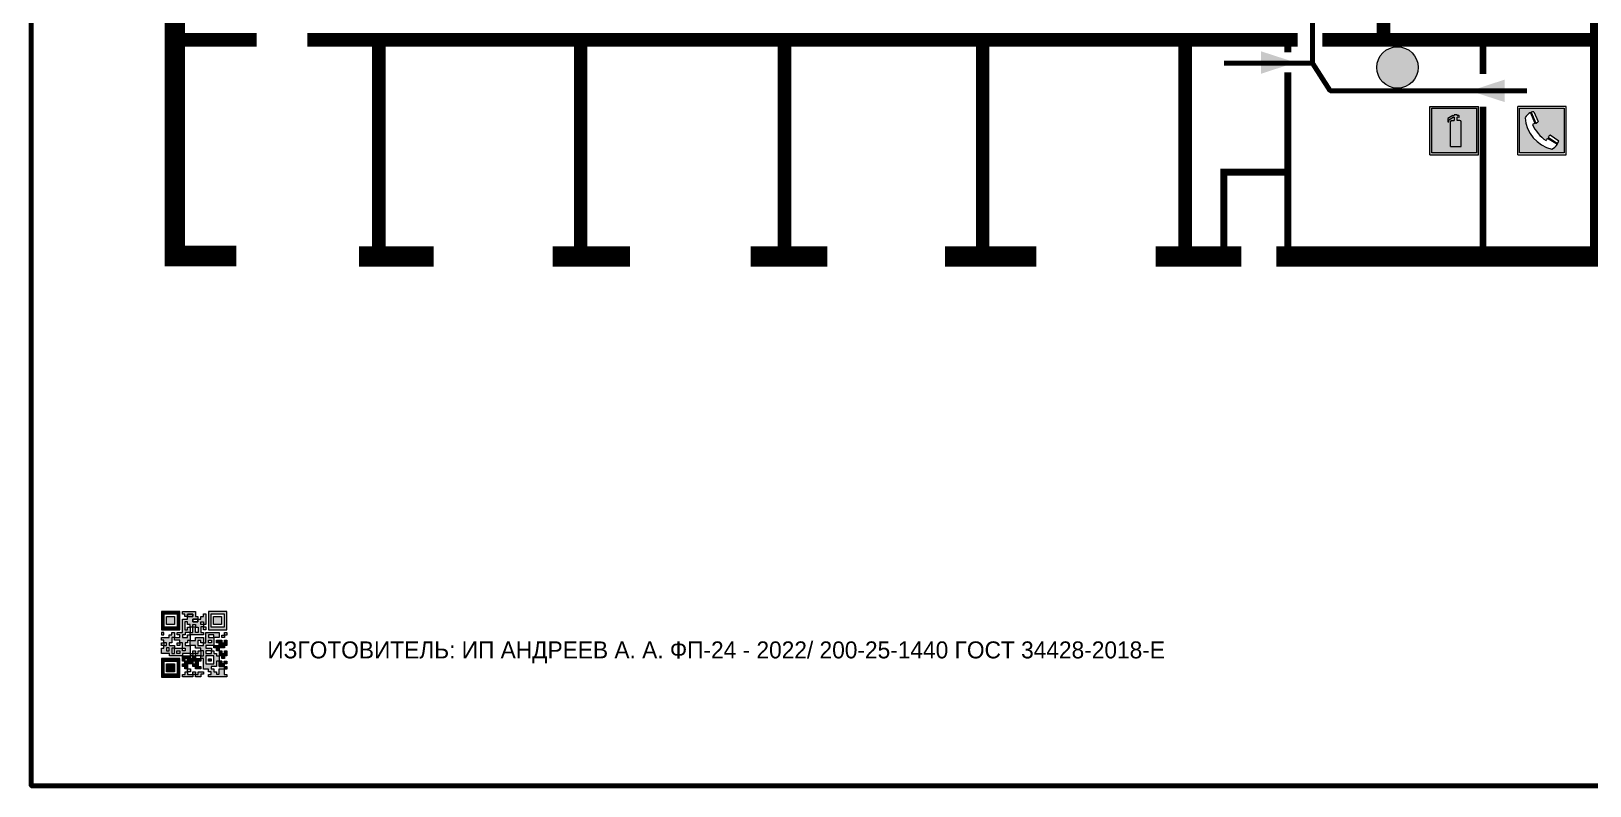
# Model space of a CAD drawing. Header units: millimetres. Extents: x 13114 to 67229, y 22859 to 38520.
# Drawn here: x 17158.6 to 17415.8, y 30104.1 to 30228.5 of the extents above; entities that cross this region are included whole.
import ezdxf

# ---------------------------------------------------------------- set-up
doc = ezdxf.new("R2010")
doc.units = ezdxf.units.MM
doc.layers.add('План_Штампы', color=7, linetype='Continuous')
doc.styles.add('обычный', font='arial.ttf')

# ---------------------------------------------------------------- blocks, each defined once
blk = doc.blocks.new('QR')
at = {"lineweight": 0}
h = blk.add_hatch(color=256, dxfattribs=at)
h.dxf.hatch_style = 1
h.paths.add_polyline_path([(9241.16, 2687.38), (9242.01, 2687.38), (9242.01, 2687.83), (9241.59, 2687.83), (9241.59, 2688.68), (9239.45, 2688.68), (9239.45, 2688.25), (9239.86, 2688.25), (9239.86, 2687.83), (9240.29, 2687.83), (9240.29, 2688.25), (9241.16, 2688.25), (9241.16, 2687.83), (9240.29, 2687.83), (9240.29, 2687.38), (9239.45, 2687.38), (9239.45, 2685.22), (9238.57, 2685.22), (9238.57, 2684.8), (9239.02, 2684.8), (9239.02, 2684.37), (9238.13, 2684.37), (9238.13, 2683.92), (9239.02, 2683.92), (9239.02, 2683.5), (9239.44, 2683.5), (9239.44, 2682.64), (9239.87, 2682.64), (9239.87, 2682.18), (9239.44, 2682.18), (9239.44, 2682.64), (9238.13, 2682.64), (9238.13, 2681.76), (9237.71, 2681.76), (9237.71, 2682.64), (9238.13, 2682.64), (9238.13, 2683.07), (9237.27, 2683.07), (9237.27, 2683.51), (9237.71, 2683.51), (9237.71, 2684.37), (9238.13, 2684.37), (9238.13, 2685.22), (9237.71, 2685.22), (9237.71, 2684.8), (9237.28, 2684.8), (9237.28, 2684.38), (9235.98, 2684.38), (9235.98, 2683.92), (9236.4, 2683.92), (9236.4, 2683.49), (9236.84, 2683.49), (9236.84, 2683.07), (9236.4, 2683.07), (9236.4, 2682.64), (9235.98, 2682.64), (9235.98, 2681.76), (9237.29, 2681.76), (9237.29, 2681.33), (9239.43, 2681.33), (9239.43, 2681.76), (9240.74, 2681.76), (9240.74, 2683.05), (9239.87, 2683.05), (9239.87, 2683.5), (9240.29, 2683.5), (9240.29, 2683.91), (9240.74, 2683.91), (9240.74, 2684.81), (9240.29, 2684.81), (9240.29, 2684.79), (9240.29, 2684.37), (9239.45, 2684.37), (9239.45, 2684.8), (9239.87, 2684.8), (9239.87, 2685.21), (9240.74, 2685.21), (9240.74, 2686.1), (9240.29, 2686.1), (9240.29, 2685.64), (9239.86, 2685.64), (9239.86, 2686.95), (9240.29, 2686.95), (9240.29, 2686.52), (9240.74, 2686.52), (9240.74, 2686.1), (9241.16, 2686.1), (9241.16, 2686.53), (9241.59, 2686.53), (9241.59, 2686.1), (9242.02, 2686.1), (9242.02, 2685.21), (9241.59, 2685.21), (9241.59, 2686.1), (9241.16, 2686.1), (9241.16, 2685.21), (9240.74, 2685.21), (9240.74, 2684.81), (9242.89, 2684.81), (9242.89, 2685.22), (9242.47, 2685.22), (9242.47, 2686.11), (9242.89, 2686.11), (9242.89, 2686.52), (9242.46, 2686.52), (9242.46, 2686.95), (9242.89, 2686.95), (9242.89, 2686.52), (9243.32, 2686.52), (9243.32, 2688.26), (9242.9, 2688.26), (9242.9, 2687.83), (9242.47, 2687.83), (9242.47, 2687.38), (9242.01, 2687.38), (9242.01, 2686.94), (9241.16, 2686.94)])
h.paths.add_polyline_path([(9239.02, 2682.18), (9239.02, 2681.76), (9238.54, 2681.76), (9238.54, 2682.18)], flags=16)
h.paths.add_polyline_path([(9237.27, 2682.65), (9237.27, 2682.19), (9236.83, 2682.19), (9236.83, 2682.65)], flags=16)
h = blk.add_hatch(color=256, dxfattribs=at)
h.dxf.hatch_style = 1
h.paths.add_polyline_path([(9238.15, 2687.83), (9236.83, 2687.83), (9236.83, 2686.52), (9238.15, 2686.52)], flags=0)
h.paths.add_polyline_path([(9239.01, 2685.65), (9239.01, 2688.68), (9235.98, 2688.68), (9235.98, 2685.65)])
h.paths.add_polyline_path([(9236.41, 2686.1), (9236.41, 2688.26), (9238.56, 2688.26), (9238.56, 2686.1)], flags=16)
h.paths.add_polyline_path([(9236.83, 2686.52), (9236.83, 2687.83), (9238.15, 2687.83), (9238.15, 2686.52)], flags=0)
h = blk.add_hatch(color=256, dxfattribs=at)
h.dxf.hatch_style = 1
h.paths.add_polyline_path([(9238.15, 2686.52), (9238.15, 2687.83), (9236.83, 2687.83), (9236.83, 2686.52)])
h.paths.add_polyline_path([(9245.91, 2686.52), (9245.91, 2687.83), (9244.59, 2687.83), (9244.59, 2686.52)], flags=0)
h.paths.add_polyline_path([(9246.77, 2685.65), (9246.77, 2688.68), (9243.74, 2688.68), (9243.74, 2685.65)])
h.paths.add_polyline_path([(9244.17, 2686.1), (9244.17, 2688.26), (9246.32, 2688.26), (9246.32, 2686.1)], flags=16)
h.paths.add_polyline_path([(9244.59, 2686.52), (9244.59, 2687.83), (9245.91, 2687.83), (9245.91, 2686.52)], flags=0)
h = blk.add_hatch(color=256, dxfattribs=at)
h.dxf.hatch_style = 1
h.paths.add_polyline_path([(9240.75, 2681.76), (9240.75, 2681.35), (9241.17, 2681.35), (9241.17, 2681.76)])
h.paths.add_polyline_path([(9241.6, 2682.18), (9241.17, 2682.18), (9241.17, 2681.76), (9241.6, 2681.76)])
h.paths.add_polyline_path([(9242.47, 2681.34), (9242.47, 2682.19), (9242.02, 2682.19), (9242.02, 2681.76), (9241.6, 2681.76), (9241.6, 2681.34)])
h.paths.add_polyline_path([(9239.87, 2678.3), (9239.44, 2678.3), (9239.44, 2677.89), (9241.17, 2677.89), (9241.17, 2678.3), (9240.28, 2678.3), (9240.28, 2678.73), (9239.87, 2678.73)])
h.paths.add_polyline_path([(9240.75, 2678.73), (9240.75, 2679.19), (9240.28, 2679.19), (9240.28, 2678.73)])
h.paths.add_polyline_path([(9241.6, 2678.73), (9241.17, 2678.73), (9241.17, 2678.3), (9241.6, 2678.3)])
h.paths.add_polyline_path([(9242.02, 2678.3), (9241.6, 2678.3), (9241.6, 2677.89), (9242.48, 2677.89), (9242.48, 2678.31), (9242.9, 2678.31), (9242.9, 2678.73), (9242.02, 2678.73)])
h.paths.add_polyline_path([(9246.36, 2684.37), (9246.36, 2684.79), (9245.93, 2684.79), (9245.93, 2684.37)])
h.paths.add_polyline_path([(9246.78, 2685.2), (9246.36, 2685.2), (9246.36, 2684.79), (9246.78, 2684.79)])
h.paths.add_polyline_path([(9245.91, 2687.83), (9244.59, 2687.83), (9244.59, 2686.52), (9245.91, 2686.52)])
h = blk.add_hatch(color=256, dxfattribs=at)
h.dxf.hatch_style = 1
h.paths.add_polyline_path([(9243.32, 2686.11), (9242.89, 2686.11), (9242.89, 2685.64), (9243.32, 2685.64)])
h.paths.add_polyline_path([(9239.02, 2683.07), (9239.02, 2683.5), (9238.56, 2683.5), (9238.56, 2683.07)])
h.paths.add_polyline_path([(9236.4, 2684.8), (9236.4, 2685.22), (9235.98, 2685.22), (9235.98, 2684.8)])
h.paths.add_polyline_path([(9236.4, 2683.07), (9236.4, 2683.49), (9235.98, 2683.49), (9235.98, 2683.07)])
h = blk.add_hatch(color=256, dxfattribs=at)
h.dxf.hatch_style = 1
h.paths.add_polyline_path([(9243.32, 2682.64), (9243.32, 2683.07), (9244.62, 2683.07), (9244.62, 2684.37), (9243.74, 2684.37), (9243.74, 2684.8), (9244.62, 2684.8), (9244.62, 2684.37), (9245.48, 2684.37), (9245.48, 2685.22), (9243.32, 2685.22), (9243.32, 2683.5), (9242.89, 2683.5), (9242.89, 2683.06), (9242.01, 2683.06), (9242.01, 2683.91), (9242.47, 2683.91), (9242.47, 2683.5), (9242.89, 2683.5), (9242.89, 2684.38), (9241.59, 2684.38), (9241.59, 2683.91), (9240.74, 2683.91), (9240.74, 2683.05), (9241.59, 2683.05), (9241.59, 2682.64), (9242.47, 2682.64), (9242.47, 2682.19), (9242.91, 2682.19), (9242.91, 2681.34), (9242.48, 2681.34), (9242.48, 2680.91), (9242.91, 2680.91), (9242.91, 2679.17), (9243.75, 2679.17), (9243.75, 2678.73), (9244.2, 2678.73), (9244.2, 2678.3), (9243.75, 2678.3), (9243.75, 2677.88), (9246.78, 2677.88), (9246.78, 2678.3), (9246.35, 2678.3), (9246.35, 2679.19), (9245.48, 2679.19), (9245.48, 2678.31), (9245.05, 2678.31), (9245.05, 2678.73), (9244.62, 2678.73), (9244.62, 2679.19), (9244.2, 2679.19), (9244.2, 2679.61), (9245.05, 2679.61), (9245.05, 2680.46), (9245.48, 2680.46), (9245.48, 2681.34), (9245.04, 2681.34), (9245.04, 2681.76), (9244.63, 2681.76), (9244.63, 2682.19), (9244.21, 2682.19), (9244.21, 2681.76), (9243.32, 2681.76), (9243.32, 2682.19), (9244.21, 2682.19), (9244.21, 2682.64)])
h.paths.add_polyline_path([(9243.75, 2683.49), (9243.75, 2683.92), (9244.21, 2683.92), (9244.21, 2683.49)], flags=16)
h.paths.add_polyline_path([(9243.32, 2681.34), (9244.63, 2681.34), (9244.63, 2680.04), (9243.32, 2680.04)], flags=16)
h.paths.add_polyline_path([(9243.76, 2680.89), (9244.18, 2680.89), (9244.18, 2680.48), (9243.76, 2680.48)], flags=0)
h = blk.add_hatch(color=256, dxfattribs=at)
h.dxf.hatch_style = 1
h.paths.add_polyline_path([(9246.36, 2683.07), (9246.78, 2683.07), (9246.78, 2683.92), (9246.36, 2683.92), (9246.36, 2683.49), (9245.92, 2683.49), (9245.92, 2683.92), (9245.06, 2683.92), (9245.06, 2683.49), (9245.48, 2683.49), (9245.48, 2683.07), (9244.62, 2683.07), (9244.62, 2682.65), (9245.05, 2682.65), (9245.05, 2682.18), (9245.48, 2682.18), (9245.48, 2682.65), (9246.36, 2682.65)])
h.paths.add_polyline_path([(9246.78, 2682.18), (9246.36, 2682.18), (9246.36, 2681.75), (9245.92, 2681.75), (9245.92, 2682.18), (9245.48, 2682.18), (9245.48, 2681.34), (9245.48, 2681.34), (9245.94, 2681.34), (9245.94, 2680.91), (9246.36, 2680.91), (9246.36, 2681.34), (9246.78, 2681.34)])
h = blk.add_hatch(color=256, dxfattribs=at)
h.dxf.hatch_style = 1
h.paths.add_polyline_path([(9235.98, 2680.9), (9235.98, 2677.86), (9239.02, 2677.86), (9239.02, 2680.9)])
h.paths.add_polyline_path([(9238.57, 2680.48), (9238.57, 2678.32), (9236.41, 2678.32), (9236.41, 2680.48)], flags=16)
h.paths.add_polyline_path([(9238.15, 2680.05), (9238.15, 2678.74), (9236.83, 2678.74), (9236.83, 2680.05)], flags=0)
h = blk.add_hatch(color=256, dxfattribs=at)
h.dxf.hatch_style = 1
h.paths.add_polyline_path([(9238.15, 2680.05), (9236.83, 2680.05), (9236.83, 2678.74), (9238.15, 2678.74)])
h = blk.add_hatch(color=256, dxfattribs=at)
h.dxf.hatch_style = 1
h.paths.add_polyline_path([(9242.02, 2680.46), (9242.48, 2680.46), (9242.48, 2680.91), (9241.58, 2680.91), (9241.58, 2681.35), (9241.17, 2681.35), (9241.17, 2680.91), (9240.75, 2680.91), (9240.75, 2681.33), (9239.43, 2681.33), (9239.43, 2680.46), (9239.86, 2680.46), (9239.86, 2680.92), (9240.3, 2680.92), (9240.3, 2680.46), (9239.86, 2680.46), (9239.86, 2680.04), (9239.44, 2680.04), (9239.44, 2679.62), (9239.86, 2679.62), (9239.86, 2679.19), (9240.29, 2679.19), (9240.29, 2680.03), (9241.18, 2680.03), (9241.18, 2680.47), (9241.6, 2680.47), (9241.6, 2680.03), (9241.18, 2680.03), (9241.18, 2679.61), (9241.6, 2679.61), (9241.6, 2679.19), (9242.47, 2679.19), (9242.47, 2679.6), (9242.02, 2679.6)])
h = blk.add_hatch(color=256, dxfattribs=at)
h.dxf.hatch_style = 1
h.paths.add_polyline_path([(9244.18, 2680.48), (9244.18, 2680.89), (9243.76, 2680.89), (9243.76, 2680.48)])
h = blk.add_hatch(color=256, dxfattribs=at)
h.dxf.hatch_style = 1
h.paths.add_polyline_path([(9245.93, 2680.04), (9245.93, 2680.46), (9245.48, 2680.46), (9245.48, 2679.62), (9246.35, 2679.62), (9246.35, 2680.04)])
h.paths.add_polyline_path([(9246.78, 2680.04), (9246.78, 2680.46), (9246.35, 2680.46), (9246.35, 2680.04)])
h.paths.add_polyline_path([(9246.78, 2679.18), (9246.78, 2679.62), (9246.35, 2679.62), (9246.35, 2679.18)])
for points in [[(9237.71, 2685.22), (9238.13, 2685.22), (9238.13, 2684.37), (9237.71, 2684.37), (9237.71, 2683.51), (9237.27, 2683.51), (9237.27, 2683.07), (9238.13, 2683.07), (9238.13, 2682.64), (9237.71, 2682.64), (9237.71, 2681.76), (9238.13, 2681.76), (9238.13, 2682.64), (9239.44, 2682.64), (9239.44, 2683.5), (9239.02, 2683.5), (9239.02, 2683.07), (9238.56, 2683.07), (9238.56, 2683.5), (9239.02, 2683.5), (9239.02, 2683.92), (9238.13, 2683.92), (9238.13, 2684.37), (9239.02, 2684.37), (9239.02, 2684.8), (9238.57, 2684.8), (9238.57, 2685.22), (9239.45, 2685.22), (9239.45, 2687.38), (9240.29, 2687.38), (9240.29, 2687.83), (9239.86, 2687.83), (9239.86, 2688.25), (9239.45, 2688.25), (9239.45, 2688.68), (9241.59, 2688.68), (9241.59, 2687.83), (9242.01, 2687.83), (9242.01, 2687.38), (9242.47, 2687.38), (9242.47, 2687.83), (9242.9, 2687.83), (9242.9, 2688.26), (9243.32, 2688.26), (9243.32, 2686.52), (9242.89, 2686.52), (9242.89, 2686.11), (9243.32, 2686.11), (9243.32, 2685.64), (9242.89, 2685.64), (9242.89, 2686.11), (9242.47, 2686.11), (9242.47, 2685.22), (9242.89, 2685.22), (9242.89, 2684.81), (9240.74, 2684.81), (9240.74, 2683.91), (9241.59, 2683.91), (9241.59, 2684.38), (9242.89, 2684.38), (9242.89, 2683.5), (9242.47, 2683.5), (9242.47, 2683.91), (9242.01, 2683.91), (9242.01, 2683.06), (9242.89, 2683.06), (9242.89, 2683.5), (9243.32, 2683.5), (9243.32, 2685.22), (9245.48, 2685.22), (9245.48, 2684.37), (9244.62, 2684.37), (9244.62, 2683.07), (9245.48, 2683.07), (9245.48, 2683.49), (9245.06, 2683.49), (9245.06, 2683.92), (9245.92, 2683.92), (9245.92, 2683.49), (9246.36, 2683.49), (9246.36, 2683.92), (9246.78, 2683.92), (9246.78, 2683.07), (9246.36, 2683.07), (9246.36, 2682.65), (9245.48, 2682.65), (9245.48, 2682.18), (9245.92, 2682.18), (9245.92, 2681.75), (9246.36, 2681.75), (9246.36, 2682.18), (9246.78, 2682.18), (9246.78, 2681.34), (9246.36, 2681.34), (9246.36, 2680.91), (9245.94, 2680.91), (9245.94, 2681.34), (9245.48, 2681.34), (9245.48, 2680.46), (9245.93, 2680.46), (9245.93, 2680.04), (9246.35, 2680.04), (9246.35, 2680.46), (9246.78, 2680.46), (9246.78, 2680.04), (9246.78, 2680.04), (9246.35, 2680.04), (9246.35, 2679.62), (9246.78, 2679.62), (9246.78, 2679.18), (9246.35, 2679.18), (9246.35, 2678.3), (9246.78, 2678.3), (9246.78, 2677.88), (9243.75, 2677.88), (9243.75, 2678.3), (9244.2, 2678.3), (9244.2, 2678.73), (9243.75, 2678.73), (9243.75, 2679.17), (9242.91, 2679.17), (9242.91, 2680.91), (9242.48, 2680.91), (9242.48, 2680.46), (9242.02, 2680.46), (9242.02, 2679.6), (9242.47, 2679.6), (9242.47, 2679.19), (9241.6, 2679.19), (9241.6, 2679.61), (9241.18, 2679.61), (9241.18, 2680.03), (9240.29, 2680.03), (9240.29, 2679.19), (9240.75, 2679.19), (9240.75, 2678.73), (9240.28, 2678.73), (9240.28, 2678.3), (9241.17, 2678.3), (9241.17, 2678.73), (9241.6, 2678.73), (9241.6, 2678.3), (9242.02, 2678.3), (9242.02, 2678.73), (9242.9, 2678.73), (9242.9, 2678.31), (9242.48, 2678.31), (9242.48, 2677.89), (9241.6, 2677.89), (9241.6, 2678.3), (9241.17, 2678.3), (9241.17, 2677.89), (9239.44, 2677.89), (9239.44, 2678.3), (9239.87, 2678.3), (9239.87, 2678.73), (9240.28, 2678.73), (9240.28, 2679.19), (9240.29, 2679.19), (9239.86, 2679.19), (9239.86, 2679.62), (9239.44, 2679.62), (9239.44, 2680.04), (9239.86, 2680.04), (9239.86, 2680.46), (9239.43, 2680.46), (9239.43, 2681.33), (9237.29, 2681.33), (9237.29, 2681.76), (9235.98, 2681.76), (9235.98, 2682.64), (9236.4, 2682.64), (9236.4, 2683.07), (9235.98, 2683.07), (9235.98, 2683.49), (9236.4, 2683.49), (9236.4, 2683.92), (9235.98, 2683.92), (9235.98, 2684.38), (9237.28, 2684.38), (9237.28, 2684.8), (9237.71, 2684.8), (9237.71, 2685.22), (9237.92, 2685.22)], [(9240.74, 2686.1), (9240.74, 2686.52), (9240.29, 2686.52), (9240.29, 2686.95), (9239.86, 2686.95), (9239.86, 2685.64), (9240.29, 2685.64), (9240.29, 2686.1), (9240.74, 2686.1), (9240.74, 2686.52)], [(9240.74, 2685.21), (9239.87, 2685.21), (9239.87, 2684.8), (9239.45, 2684.8), (9239.45, 2684.37), (9240.29, 2684.37), (9240.29, 2684.79), (9240.29, 2684.81), (9240.74, 2684.81), (9240.74, 2685.21), (9239.87, 2685.21)], [(9244.62, 2684.37), (9244.62, 2684.8), (9243.74, 2684.8), (9243.74, 2684.37), (9244.62, 2684.37)], [(9240.74, 2683.05), (9240.74, 2681.76), (9239.43, 2681.76), (9239.43, 2681.33), (9240.75, 2681.33), (9240.75, 2681.35), (9240.75, 2680.91), (9241.17, 2680.91), (9241.17, 2681.35), (9241.58, 2681.35), (9241.58, 2680.91), (9242.48, 2680.91), (9242.48, 2681.34), (9242.91, 2681.34), (9242.91, 2682.19), (9242.47, 2682.19), (9242.47, 2682.64), (9241.59, 2682.64), (9241.59, 2683.05), (9240.74, 2683.05)], [(9240.74, 2683.91), (9240.29, 2683.91), (9240.29, 2683.5), (9239.87, 2683.5), (9239.87, 2683.05), (9240.74, 2683.05), (9240.74, 2683.91)], [(9241.6, 2681.76), (9242.02, 2681.76), (9242.02, 2682.19), (9242.47, 2682.19), (9242.47, 2681.34), (9241.6, 2681.34), (9241.6, 2681.76)], [(9244.62, 2683.07), (9243.32, 2683.07), (9243.32, 2682.64), (9244.21, 2682.64), (9244.21, 2682.19), (9243.32, 2682.19), (9243.32, 2681.76), (9244.21, 2681.76), (9244.21, 2682.19), (9244.63, 2682.19), (9244.63, 2681.76), (9245.04, 2681.76), (9245.04, 2681.34), (9245.48, 2681.34)], [(9245.48, 2682.18), (9245.05, 2682.18), (9245.05, 2682.65), (9244.62, 2682.65), (9244.62, 2683.07)], [(9245.48, 2682.18), (9245.48, 2681.34)], [(9239.86, 2680.46), (9239.86, 2680.92), (9240.3, 2680.92), (9240.3, 2680.46), (9239.86, 2680.46)], [(9245.48, 2680.46), (9245.05, 2680.46), (9245.05, 2679.61), (9244.2, 2679.61), (9244.2, 2679.19), (9244.62, 2679.19), (9244.62, 2678.73), (9245.05, 2678.73), (9245.05, 2678.31), (9245.48, 2678.31), (9245.48, 2679.19), (9246.35, 2679.19), (9246.35, 2679.07)], [(9246.35, 2679.62), (9245.48, 2679.62), (9245.48, 2680.46)], [(9245.48, 2680.46), (9245.48, 2679.62), (9246.35, 2679.62), (9246.35, 2680.04), (9245.93, 2680.04), (9245.93, 2680.46), (9245.48, 2680.46), (9245.48, 2679.62)], [(9246.35, 2679.62), (9246.35, 2679.18)]]:
    blk.add_lwpolyline(points, dxfattribs=at)
for points in [[(9235.98, 2685.65), (9239.01, 2685.65), (9239.01, 2688.68), (9235.98, 2688.68)], [(9236.41, 2688.26), (9238.56, 2688.26), (9238.56, 2686.1), (9236.41, 2686.1)], [(9236.83, 2687.83), (9238.15, 2687.83), (9238.15, 2686.52), (9236.83, 2686.52)], [(9240.29, 2687.83), (9241.16, 2687.83), (9241.16, 2688.25), (9240.29, 2688.25)], [(9240.29, 2688.25), (9241.16, 2688.25), (9241.16, 2687.83), (9240.29, 2687.83)], [(9242.01, 2687.38), (9241.16, 2687.38), (9241.16, 2686.94), (9242.01, 2686.94)], [(9241.16, 2687.38), (9242.01, 2687.38), (9242.01, 2686.94), (9241.16, 2686.94)], [(9242.89, 2686.52), (9242.46, 2686.52), (9242.46, 2686.95), (9242.89, 2686.95)], [(9243.74, 2685.65), (9246.77, 2685.65), (9246.77, 2688.68), (9243.74, 2688.68)], [(9244.17, 2688.26), (9246.32, 2688.26), (9246.32, 2686.1), (9244.17, 2686.1)], [(9244.59, 2687.83), (9245.91, 2687.83), (9245.91, 2686.52), (9244.59, 2686.52)], [(9235.98, 2684.8), (9236.4, 2684.8), (9236.4, 2685.22), (9235.98, 2685.22)], [(9241.16, 2686.1), (9240.74, 2686.1), (9240.74, 2685.21), (9241.16, 2685.21)], [(9241.16, 2686.53), (9241.59, 2686.53), (9241.59, 2686.1), (9241.16, 2686.1)], [(9241.59, 2686.1), (9242.02, 2686.1), (9242.02, 2685.21), (9241.59, 2685.21)], [(9245.93, 2684.79), (9246.36, 2684.79), (9246.36, 2684.37), (9245.93, 2684.37)], [(9246.36, 2685.2), (9246.78, 2685.2), (9246.78, 2684.79), (9246.36, 2684.79)], [(9236.4, 2683.07), (9236.84, 2683.07), (9236.84, 2683.49), (9236.4, 2683.49)], [(9236.83, 2682.19), (9237.27, 2682.19), (9237.27, 2682.65), (9236.83, 2682.65)], [(9238.54, 2682.18), (9239.02, 2682.18), (9239.02, 2681.76), (9238.54, 2681.76)], [(9239.44, 2682.64), (9239.87, 2682.64), (9239.87, 2682.18), (9239.44, 2682.18)], [(9241.17, 2682.18), (9241.6, 2682.18), (9241.6, 2681.76), (9241.17, 2681.76)], [(9243.75, 2683.92), (9244.21, 2683.92), (9244.21, 2683.49), (9243.75, 2683.49)], [(9235.98, 2677.86), (9239.02, 2677.86), (9239.02, 2680.9), (9235.98, 2680.9)], [(9236.41, 2680.48), (9238.57, 2680.48), (9238.57, 2678.32), (9236.41, 2678.32)], [(9236.83, 2680.05), (9238.15, 2680.05), (9238.15, 2678.74), (9236.83, 2678.74)], [(9240.75, 2681.76), (9241.17, 2681.76), (9241.17, 2681.35), (9240.75, 2681.35)], [(9241.18, 2680.03), (9241.6, 2680.03), (9241.6, 2680.47), (9241.18, 2680.47)], [(9243.32, 2680.04), (9244.63, 2680.04), (9244.63, 2681.34), (9243.32, 2681.34)], [(9243.76, 2680.89), (9244.18, 2680.89), (9244.18, 2680.48), (9243.76, 2680.48)]]:
    blk.add_lwpolyline(points, close=True, dxfattribs=at)
blk = doc.blocks.new('A$C7B8C2D5B')
at = {"lineweight": 0}
h = blk.add_hatch(color=5, dxfattribs=at)
h.dxf.hatch_style = 1
h.paths.add_polyline_path([(1.4, -3.02, 1), (-2.11, -3.02, 1)])
at = {"color": 5, "lineweight": 0}
blk.add_circle((-0.36, -3.02), 1.75, dxfattribs=at)
blk = doc.blocks.new('A$C3AD82952')
at = {"true_color": 0xf5f5ff}
h = blk.add_hatch(color=7, dxfattribs=at)
h.dxf.hatch_style = 1
h.paths.add_polyline_path([(8.21, 8.73, 0.414214), (7.89, 9.05), (7.22, 9.05), (7.22, 9.92), (7.59, 9.92, 1), (7.57, 10.36), (7.22, 10.36), (7.22, 10.6), (6.43, 10.6), (6.43, 10.36), (6.01, 10.36), (4.74, 9.59), (4.74, 8.69), (4.98, 8.73), (4.98, 9.26), (6.12, 9.91), (6.43, 9.91), (6.43, 9.05), (5.76, 9.05, 0.414214), (5.44, 8.73), (5.44, 2.2), (8.21, 2.2)], flags=0)
h.paths.add_polyline_path([(12.8, 12.8), (0, 12.8), (0, 0), (12.8, 0)])
h.paths.add_polyline_path([(0.51, 12.29), (12.29, 12.29), (12.29, 0.51), (0.51, 0.51)], flags=16)
h.paths.add_polyline_path([(4.74, 9.59), (6.01, 10.36), (6.43, 10.36), (6.43, 10.6), (7.22, 10.6), (7.22, 10.36), (7.59, 10.36, -0.94586), (7.59, 9.92), (7.22, 9.92), (7.22, 9.05), (7.89, 9.05, -0.414214), (8.21, 8.73), (8.21, 2.2), (5.44, 2.2), (5.44, 8.73, -0.414214), (5.76, 9.05), (6.43, 9.05), (6.43, 9.91), (6.12, 9.91), (4.98, 9.26), (4.98, 8.73), (4.74, 8.69)], flags=0)
h = blk.add_hatch(color=242)
h.dxf.hatch_style = 1
h.paths.add_polyline_path([(12.29, 12.29), (0.51, 12.29), (0.51, 0.51), (12.29, 0.51)])
h.paths.add_polyline_path([(4.74, 8.69), (4.74, 9.59), (6.01, 10.36), (6.43, 10.36), (6.43, 10.6), (7.22, 10.6), (7.22, 10.36), (7.59, 10.36, -0.94586), (7.59, 9.92), (7.22, 9.92), (7.22, 9.05), (7.89, 9.05, -0.414214), (8.21, 8.73), (8.21, 2.2), (5.44, 2.2), (5.44, 8.73, -0.414214), (5.76, 9.05), (6.43, 9.05), (6.43, 9.91), (6.12, 9.91), (4.98, 9.26), (4.98, 8.73)], flags=16)
h = blk.add_hatch(color=7, dxfattribs=at)
h.dxf.hatch_style = 1
h.paths.add_polyline_path([(8.21, 8.73, 0.414214), (7.89, 9.05), (7.22, 9.05), (7.22, 9.92), (7.59, 9.92, 1), (7.57, 10.36), (7.22, 10.36), (7.22, 10.6), (6.43, 10.6), (6.43, 10.36), (6.01, 10.36), (4.74, 9.59), (4.74, 8.69), (4.98, 8.73), (4.98, 9.26), (6.12, 9.91), (6.43, 9.91), (6.43, 9.05), (5.76, 9.05, 0.414214), (5.44, 8.73), (5.44, 2.2), (8.21, 2.2)])
at = {"color": 242, "lineweight": 5}
for p, q in [((0, 0), (0, 12.8)), ((0, 12.8), (12.8, 12.8)), ((12.8, 0), (12.8, 12.8)), ((6.01, 10.36), (4.74, 9.59)), ((4.74, 9.59), (4.74, 8.69)), ((4.74, 8.69), (4.98, 8.73)), ((4.98, 9.26), (6.12, 9.91)), ((4.98, 8.73), (4.98, 9.26)), ((5.44, 2.2), (5.44, 8.73)), ((5.76, 9.05), (6.43, 9.05)), ((6.01, 10.36), (6.43, 10.36)), ((6.12, 9.91), (6.43, 9.91)), ((7.22, 10.6), (6.43, 10.6)), ((6.43, 10.6), (6.43, 10.36)), ((6.43, 9.91), (6.43, 9.05)), ((7.22, 10.36), (7.22, 10.6)), ((7.59, 10.36), (7.22, 10.36)), ((7.22, 9.05), (7.22, 9.92)), ((7.59, 9.92), (7.22, 9.92)), ((7.89, 9.05), (7.22, 9.05)), ((8.21, 2.2), (8.21, 8.73)), ((0, 0), (12.8, 0)), ((5.44, 2.2), (8.21, 2.2))]:
    blk.add_line(p, q, dxfattribs=at)
blk.add_lwpolyline([(0.51, 12.29), (12.29, 12.29), (12.29, 0.51), (0.51, 0.51)], close=True, dxfattribs=at)
for centre, radius, start, end in [((5.76, 8.73), 0.32, 90, 180), ((7.58, 10.14), 0.223, 273.1875, 86.8125), ((7.89, 8.73), 0.32, 0, 90)]:
    blk.add_arc(centre, radius, start, end, dxfattribs=at)
blk = doc.blocks.new('A$C456E1F9C')
at = {"lineweight": 5}
h = blk.add_hatch(color=242, dxfattribs=at)
h.paths.add_polyline_path([(0.51, -1.47), (0.51, -13.26), (12.29, -13.26), (12.29, -1.47)])
h.paths.add_polyline_path([(5.42, -4.95, -0.254479), (4.78, -5.4), (3.52, -2.53, -0.209735), (4.23, -2.4)], flags=16)
h.paths.add_polyline_path([(8.53, -8.6), (10.87, -10.17), (10.54, -10.76), (8.03, -9.13, -0.192251)], flags=16)
h.paths.add_polyline_path([(4.61, -5.49, 0.005518), (3.87, -5.72, 0.128647), (7.49, -10.01, 0.00809), (7.83, -9.33), (10.47, -10.97, -0.16736), (8.99, -12.25, -0.327862), (1.95, -3.95, -0.166952), (3.36, -2.62)], flags=16)
at = {"color": 242, "lineweight": 5}
for p, q in [((0, -13.77), (0, -0.97)), ((12.8, -0.97), (0, -0.97)), ((4.61, -5.49), (3.36, -2.62)), ((3.52, -2.53), (4.78, -5.4)), ((4.23, -2.4), (5.42, -4.95)), ((12.8, -13.77), (12.8, -0.97)), ((7.83, -9.33), (10.47, -10.97)), ((8.03, -9.13), (10.54, -10.76)), ((10.81, -10.12), (8.53, -8.6)), ((10.54, -10.76), (10.8, -10.3)), ((10.8, -10.3), (10.81, -10.12)), ((0, -13.77), (12.8, -13.77))]:
    blk.add_line(p, q, dxfattribs=at)
blk.add_lwpolyline([(0.51, -1.47), (12.29, -1.47), (12.29, -13.26), (0.51, -13.26)], close=True, dxfattribs=at)
for centre, radius, start, end in [((4.59, -5.34), 2.99, 114.2845, 152.1974), ((11.12, -3.31), 9.19, 183.9915, 256.6009), ((4.02, -3.27), 0.891, 76.3284, 123.7092), ((14.98, -39.1), 35.17, 107.1487, 108.4135), ((13.86, -0.94), 11.08, 205.5536, 234.8762), ((4.68, -4.59), 0.824, 276.9621, 334.0723), ((-13.31, 0.8), 23.44, 332.5487, 334.4027), ((8.94, -9.5), 0.989, 114.4092, 157.9388), ((7.87, -9.46), 3, 291.9291, 329.9329)]:
    blk.add_arc(centre, radius, start, end, dxfattribs=at)

msp = doc.modelspace()

# ---------------------------------------------------------------- linework, layer by layer
at = {"color": 1, "lineweight": 100}
msp.add_lwpolyline([(17158.64, 30499.13), (17758.64, 30499.13), (17758.64, 30104.13), (17158.64, 30104.13)], close=True, dxfattribs=at)
at = {"lineweight": 0}
for points, const_width in [([(17192.47, 30191.45), (17182.34, 30191.45), (17182.34, 30360.3), (17396.74, 30360.3)], 3.36), ([(17371.66, 30227.1), (17416.93, 30227.1), (17416.93, 30191.84), (17416.93, 30271.86)], 2.24), ([(17381.73, 30227.1), (17381.73, 30271.17)], 2.24), ([(17183.02, 30227.1), (17195.86, 30227.1)], 2.24), ([(17204.22, 30227.1), (17367.56, 30227.1)], 2.24), ([(17215.98, 30191.39), (17215.98, 30227.1)], 2.24), ([(17249.29, 30191.39), (17249.29, 30227.1)], 2.24), ([(17282.93, 30191.39), (17282.93, 30227.1)], 2.24), ([(17315.61, 30191.39), (17315.61, 30227.1)], 2.24), ([(17349, 30191.39), (17349, 30227.1)], 2.24), ([(17398.14, 30227.84), (17398.14, 30221.43)], 1.12), ([(17365.95, 30226.53), (17365.95, 30225.01)], 1.12), ([(17365.95, 30221.73), (17365.95, 30191.73)], 1.12), ([(17398.14, 30216.04), (17398.14, 30191.53)], 1.12), ([(17355.39, 30191.83), (17355.39, 30205.26), (17365.88, 30205.26)], 1.12), ([(17225.04, 30191.39), (17212.72, 30191.39)], 3.36), ([(17257.43, 30191.39), (17244.65, 30191.39)], 3.36), ([(17289.97, 30191.39), (17277.35, 30191.39)], 3.36), ([(17324.43, 30191.39), (17309.41, 30191.39)], 3.36), ([(17358.26, 30191.39), (17344.15, 30191.39)], 3.36), ([(17487.79, 30191.39), (17364.03, 30191.39)], 3.36)]:
    msp.add_lwpolyline(points, dxfattribs=dict(at, const_width=const_width))
at = {"color": 126, "lineweight": 100, "true_color": 0x008754}
for points in [[(17355.45, 30223.26), (17370, 30223.26), (17370, 30275.78)], [(17405.39, 30218.7), (17372.93, 30218.7), (17370, 30223.26)]]:
    msp.add_lwpolyline(points, dxfattribs=at)
at = {"layer": 'План_Штампы', "color": 126, "true_color": 0x008754}
for points in [[(17361.52, 30221.48), (17361.53, 30225.19), (17367.21, 30223.35)], [(17401.72, 30220.53), (17401.72, 30216.82), (17396.03, 30218.66)]]:
    msp.add_solid(points, dxfattribs=at)

# ---------------------------------------------------------------- block references
for name, p, xscale, yscale, zscale in [('A$C7B8C2D5B', (17384.73, 30228.42), 1.950967740535736, 1.950967740535736, 1.950967740535736), ('A$C3AD82952', (17389.39, 30208.12), 0.625, 0.625, 0.625), ('A$C456E1F9C', (17403.87, 30216.72), 0.625, 0.625, 0.625)]:
    msp.add_blockref(name, p, dxfattribs=dict(xscale=xscale, yscale=yscale, zscale=zscale))
at = {"color": 22, "lineweight": 100, "true_color": 0xbb1e10}
msp.add_blockref('QR', (7944.15, 27444.19), dxfattribs=at)

# ---------------------------------------------------------------- texts
at = {"lineweight": 0, "insert": (17271.64, 30126.12), "char_height": 2.8, "width": 191.3484, "attachment_point": 5, "style": 'обычный'}
msp.add_mtext('\\pi-8.4,l8.4,t8.4;{\\fProxima Nova Rg|b0|i0|c204|p2;ИЗГОТОВИТЕЛЬ: ИП АНДРЕЕВ А. А.\\fProxima Nova Rg|b0|i0|c0|p2; \\fProxima Nova Rg|b0|i0|c204|p2;ФП-24 - 2022/ 200-25-1440 ГОСТ 34428-2018-Е\\H1.2266x; }', dxfattribs=at)

doc.saveas('drawing.dxf')
